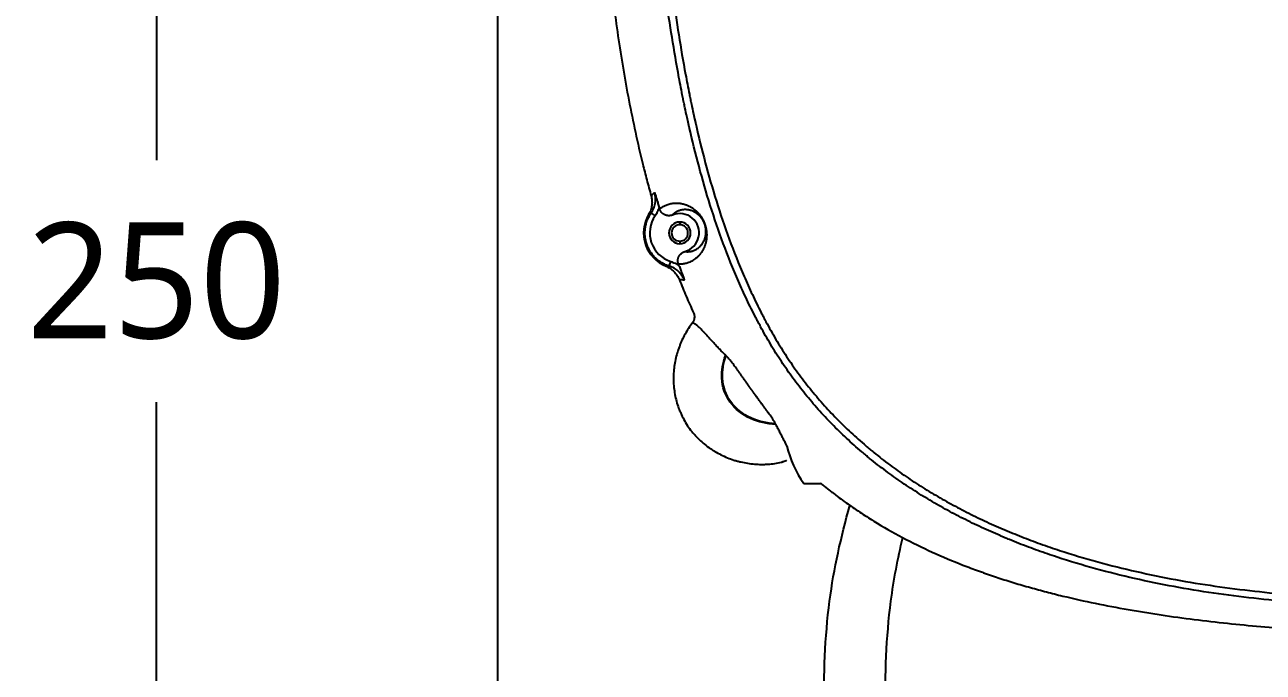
# Model space of a CAD drawing. Extents: x 8541 to 14664, y -60 to 2468.
# Drawn here: x 8580.1 to 8836.6, y 1481.4 to 1615.5 of the extents above; entities that cross this region are included whole.
import ezdxf

# ---------------------------------------------------------------- set-up
doc = ezdxf.new("R2010")
doc.units = 0
doc.header["$LTSCALE"] = 20
doc.header["$MEASUREMENT"] = 0
doc.layers.get('0').update_dxf_attribs({"linetype": 'CONTINUOUS'})
doc.layers.get('DEFPOINTS').update_dxf_attribs({"linetype": 'CONTINUOUS'})
doc.layers.add('4', color=4, linetype='CONTINUOUS')
doc.layers.add('6', color=6, linetype='CONTINUOUS')
doc.styles.get("Standard").update_dxf_attribs({"font": 'NanumGothic.ttf'})
doc.dimstyles.get("Standard").update_dxf_attribs({"dimtxt": 2.7, "dimasz": 2.5, "dimexe": 1.5, "dimexo": 1.5, "dimgap": 1.5, "dimtad": 1, "dimdec": 0, "dimlfac": 10, "dimzin": 0, "dimdsep": 46, "dimtxsty": 'Standard', "dimcen": 0, "dimclrt": 2, "dimadec": 0, "dimazin": 0, "dimtfac": 1, "dimtdec": 0, "dimtmove": 0, "dimatfit": 3, "dimfxl": 0, "dimtolj": 1, "dimtzin": 0, "dimarcsym": 0})

# ---------------------------------------------------------------- blocks, each defined once
blk = doc.blocks.new('*D58')
at = {"color": 3, "lineweight": -2}
for p, q in [((8678.16, 1687.37), (8601.39, 1687.37)), ((8607.39, 1663.37), (8607.39, 1587.43)), ((8607.39, 1461.37), (8607.39, 1537.3)), ((8664.32, 1437.37), (8601.39, 1437.37))]:
    blk.add_line(p, q, dxfattribs=at)
at = {"color": 3}
for points in [[(8603.39, 1663.37), (8611.39, 1663.37), (8607.39, 1687.37)], [(8603.39, 1461.37), (8611.39, 1461.37), (8607.39, 1437.37)]]:
    blk.add_solid(points, dxfattribs=at)
at = {"layer": 'DEFPOINTS', "color": 0}
for p in [(8679.96, 1687.37), (8607.39, 1437.37), (8666.12, 1437.37)]:
    blk.add_point(p, dxfattribs=at)
at = {"color": 2, "insert": (8607.39, 1562.37), "char_height": 24, "attachment_point": 5}
blk.add_mtext('\\A1;{\\fNanumGothic|b0|i0|c129|p50;250}', dxfattribs=at)

msp = doc.modelspace()

# ---------------------------------------------------------------- linework, layer by layer
at = {"color": 7, "linetype": 'Continuous'}
for p, q in [((8709.83, 1576.49), (8710.65, 1575.92)), ((8715.75, 1574.62), (8715.75, 1574.07)), ((8715.75, 1570.67), (8715.75, 1570.12)), ((8713.57, 1565.49), (8713.87, 1566.44)), ((8741.43, 1520.48), (8744.93, 1520.48))]:
    msp.add_line(p, q, dxfattribs=at)
for radius, start, end in [(7.48, 149.4671, 247.6557), (6.22, 145.1535, 252.4383), (2.25, 90, 270), (4, 285.438, 112.0905), (2.25, 270, 90), (1.7, 90, 270), (1.7, 270, 90)]:
    msp.add_arc((8715.75, 1572.37), radius, start, end, dxfattribs=at)
msp.add_arc((8759.85, 1533.45), 22.53, 193.4208, 215.1631)
for points, degree, knots in [([(8842.95, 1495.9), (8840.15, 1496.12), (8837.37, 1496.38), (8831.82, 1496.99), (8829.05, 1497.34), (8823.55, 1498.14), (8820.81, 1498.59), (8815.35, 1499.6), (8812.63, 1500.16), (8807.22, 1501.39), (8804.53, 1502.06), (8799.17, 1503.54), (8796.51, 1504.34), (8792.54, 1505.65), (8791.22, 1506.1), (8788.59, 1507.05), (8787.27, 1507.54), (8785.31, 1508.31), (8784.34, 1508.7), (8783.36, 1509.11), (8782.87, 1509.31), (8782.71, 1509.38), (8782.39, 1509.52), (8780.93, 1510.14), (8779.48, 1510.78), (8776.94, 1511.97), (8774.42, 1513.19), (8770.72, 1515.15), (8768.3, 1516.54), (8765.9, 1517.98), (8764.72, 1518.72), (8762.38, 1520.25), (8761.23, 1521.04), (8758.95, 1522.66), (8757.82, 1523.5), (8756.16, 1524.79), (8755.33, 1525.45), (8754.38, 1526.23), (8753.97, 1526.57), (8753.7, 1526.8), (8753.57, 1526.91), (8752.36, 1527.94), (8751.31, 1528.88), (8749.25, 1530.79), (8748.25, 1531.76), (8746.3, 1533.76), (8745.35, 1534.77), (8743.5, 1536.85), (8742.61, 1537.9), (8740.86, 1540.06), (8740.01, 1541.16), (8738.37, 1543.4), (8737.57, 1544.54), (8736.42, 1546.29), (8736.04, 1546.87), (8735.3, 1548.06), (8734.93, 1548.65), (8734.22, 1549.86), (8733.86, 1550.47), (8733.17, 1551.69), (8732.83, 1552.3), (8732.41, 1553.08), (8732.33, 1553.24), (8732.16, 1553.55), (8732.08, 1553.7), (8731.83, 1554.17), (8731.34, 1555.11), (8730.86, 1556.05), (8729.92, 1557.94), (8729.32, 1559.21), (8728.16, 1561.75), (8727.6, 1563.04), (8725.98, 1566.9), (8724.99, 1569.51), (8723.12, 1574.76), (8722.26, 1577.41), (8720.64, 1582.75), (8719.9, 1585.43), (8718.5, 1590.85), (8717.86, 1593.57), (8717.1, 1596.99), (8716.88, 1598.02), (8716.67, 1599.05), (8716.52, 1599.74), (8716.45, 1600.08), (8716.11, 1601.8), (8715.84, 1603.18), (8715.06, 1607.31), (8714.59, 1610.06), (8713.71, 1615.57), (8713.3, 1618.32), (8712.18, 1626.59), (8711.56, 1632.1), (8710.76, 1640.38), (8710.52, 1643.13), (8710.09, 1648.65), (8709.9, 1651.41), (8709.39, 1659.69), (8708.91, 1670.74), (8708.77, 1681.79), (8708.77, 1692.85), (8708.84, 1698.38), (8709.15, 1709.44), (8709.39, 1714.98), (8709.89, 1723.28), (8710.08, 1726.05), (8710.52, 1731.59), (8710.76, 1734.36), (8711.29, 1739.9), (8711.58, 1742.67), (8712.06, 1746.83), (8712.23, 1748.21), (8712.57, 1750.98), (8712.75, 1752.37), (8713.7, 1759.3), (8714.57, 1764.82), (8716.12, 1773.04), (8716.67, 1775.77), (8717.87, 1781.22), (8718.51, 1783.93), (8719.9, 1789.33), (8720.65, 1792.02), (8722.27, 1797.36), (8723.14, 1800.02), (8724.19, 1803), (8724.31, 1803.33), (8724.55, 1803.99), (8724.67, 1804.31), (8725.03, 1805.3), (8725.78, 1807.27), (8726.56, 1809.21), (8728.18, 1813.08), (8729.33, 1815.61), (8730.88, 1818.73), (8731.19, 1819.35), (8731.83, 1820.58), (8732.16, 1821.2), (8733.15, 1823.03), (8733.84, 1824.24), (8734.91, 1826.04), (8735.27, 1826.63), (8736.01, 1827.81), (8736.39, 1828.4), (8737.54, 1830.15), (8738.34, 1831.3), (8739.59, 1833), (8740.01, 1833.56), (8740.55, 1834.26), (8740.66, 1834.4), (8740.87, 1834.68), (8741.2, 1835.1), (8742.41, 1836.61), (8743.55, 1837.94), (8745.41, 1840.02), (8746.36, 1841.04), (8748.3, 1843.03), (8749.3, 1843.99), (8751.33, 1845.88), (8752.37, 1846.8), (8754.48, 1848.6), (8755.55, 1849.47), (8757.74, 1851.18), (8758.86, 1852.01), (8761.13, 1853.63), (8762.28, 1854.42), (8764.03, 1855.57), (8764.92, 1856.14), (8765.96, 1856.79), (8766.41, 1857.06), (8766.71, 1857.24), (8766.86, 1857.34), (8768.22, 1858.15), (8769.44, 1858.85), (8771.89, 1860.21), (8774.36, 1861.51), (8776.86, 1862.73), (8780.64, 1864.5), (8783.19, 1865.59), (8788.35, 1867.62), (8790.96, 1868.57), (8796.24, 1870.32), (8798.9, 1871.13), (8802.93, 1872.24), (8804.28, 1872.6), (8806.32, 1873.11), (8807, 1873.28), (8808.02, 1873.52), (8808.36, 1873.61), (8809.04, 1873.76), (8810.75, 1874.16), (8812.46, 1874.53), (8814.52, 1874.96), (8815.21, 1875.09), (8816.58, 1875.36), (8817.27, 1875.49), (8820.71, 1876.13), (8823.48, 1876.59), (8829.01, 1877.39), (8831.79, 1877.75), (8835.97, 1878.21), (8837.36, 1878.35), (8840.15, 1878.61), (8841.55, 1878.73), (8842.94, 1878.84)], 3, [0, 0, 0, 0, 0.015625, 0.015625, 0.03125, 0.03125, 0.046875, 0.046875, 0.0625, 0.0625, 0.078125, 0.078125, 0.09375, 0.09375, 0.101562, 0.101562, 0.109375, 0.109375, 0.113281, 0.115234, 0.115234, 0.116211, 0.116211, 0.117187, 0.125, 0.125, 0.132812, 0.140625, 0.148437, 0.148437, 0.15625, 0.15625, 0.164062, 0.164062, 0.171875, 0.171875, 0.175781, 0.177734, 0.178711, 0.178711, 0.179687, 0.179687, 0.1875, 0.1875, 0.195312, 0.195312, 0.203125, 0.203125, 0.210937, 0.210937, 0.21875, 0.21875, 0.226562, 0.226562, 0.230469, 0.230469, 0.234375, 0.234375, 0.238281, 0.238281, 0.242187, 0.242187, 0.243164, 0.243164, 0.244141, 0.244141, 0.246094, 0.25, 0.25, 0.257812, 0.257812, 0.265625, 0.265625, 0.28125, 0.28125, 0.296875, 0.296875, 0.3125, 0.3125, 0.328125, 0.328125, 0.332031, 0.333984, 0.333984, 0.335937, 0.335937, 0.34375, 0.34375, 0.359375, 0.359375, 0.375, 0.375, 0.40625, 0.40625, 0.421875, 0.421875, 0.4375, 0.4375, 0.46875, 0.5, 0.5, 0.53125, 0.53125, 0.5625, 0.5625, 0.578125, 0.578125, 0.59375, 0.59375, 0.609375, 0.609375, 0.617187, 0.617187, 0.625, 0.625, 0.65625, 0.65625, 0.671875, 0.671875, 0.6875, 0.6875, 0.703125, 0.703125, 0.71875, 0.71875, 0.720703, 0.720703, 0.722656, 0.722656, 0.726562, 0.734375, 0.734375, 0.75, 0.75, 0.753906, 0.753906, 0.757812, 0.757812, 0.765625, 0.765625, 0.769531, 0.769531, 0.773437, 0.773437, 0.78125, 0.78125, 0.785156, 0.785156, 0.786133, 0.786133, 0.787109, 0.789062, 0.796875, 0.796875, 0.804687, 0.804687, 0.8125, 0.8125, 0.820312, 0.820312, 0.828125, 0.828125, 0.835937, 0.835937, 0.84375, 0.84375, 0.847656, 0.849609, 0.850586, 0.850586, 0.851562, 0.851562, 0.859375, 0.859375, 0.867187, 0.875, 0.875, 0.890625, 0.890625, 0.90625, 0.90625, 0.921875, 0.921875, 0.929687, 0.929687, 0.933594, 0.933594, 0.935547, 0.935547, 0.9375, 0.945312, 0.945312, 0.949219, 0.949219, 0.953125, 0.953125, 0.96875, 0.96875, 0.984375, 0.984375, 0.992187, 0.992187, 1, 1, 1, 1]), ([(8843.06, 1877.35), (8840.29, 1877.13), (8837.52, 1876.87), (8832.01, 1876.26), (8829.26, 1875.92), (8823.78, 1875.12), (8821.05, 1874.67), (8815.61, 1873.67), (8812.9, 1873.11), (8807.5, 1871.88), (8804.81, 1871.21), (8800.79, 1870.1), (8799.46, 1869.71), (8797.79, 1869.21), (8797.46, 1869.11), (8796.79, 1868.9), (8795.8, 1868.59), (8794.81, 1868.27), (8791.51, 1867.17), (8788.9, 1866.23), (8783.74, 1864.2), (8781.2, 1863.11), (8777.44, 1861.35), (8774.95, 1860.14), (8772.49, 1858.84), (8770.06, 1857.49), (8768.86, 1856.8), (8767.51, 1855.99), (8767.36, 1855.9), (8767.06, 1855.71), (8766.62, 1855.44), (8765.58, 1854.8), (8764.71, 1854.23), (8762.97, 1853.09), (8761.83, 1852.31), (8759.58, 1850.7), (8758.48, 1849.87), (8756.31, 1848.18), (8755.24, 1847.31), (8753.15, 1845.52), (8752.13, 1844.61), (8750.12, 1842.73), (8749.14, 1841.77), (8747.21, 1839.79), (8746.27, 1838.78), (8744.43, 1836.71), (8743.54, 1835.64), (8742.44, 1834.28), (8742.23, 1834.01), (8741.9, 1833.6), (8741.8, 1833.46), (8741.58, 1833.18), (8741.05, 1832.49), (8740.53, 1831.79), (8739.3, 1830.1), (8738.51, 1828.96), (8737, 1826.64), (8736.27, 1825.46), (8734.87, 1823.08), (8734.2, 1821.88), (8732.89, 1819.45), (8732.26, 1818.22), (8730.44, 1814.51), (8729.3, 1811.99), (8727.71, 1808.15), (8726.94, 1806.22), (8726.21, 1804.26), (8725.91, 1803.45), (8725.85, 1803.28), (8725.73, 1802.96), (8725.56, 1802.47), (8725.38, 1801.97), (8724.35, 1799.02), (8723.49, 1796.38), (8721.9, 1791.08), (8721.17, 1788.41), (8719.8, 1783.06), (8719.17, 1780.37), (8717.99, 1774.97), (8717.45, 1772.26), (8716.44, 1766.82), (8715.73, 1762.73), (8715, 1757.94), (8714.66, 1755.54), (8714.51, 1754.51), (8714.42, 1753.82), (8714.37, 1753.47), (8713.96, 1750.38), (8713.28, 1744.88), (8712.7, 1739.39), (8712.18, 1733.9), (8711.94, 1731.15), (8711.52, 1725.66), (8711.33, 1722.91), (8710.83, 1714.68), (8710.6, 1709.19), (8710.29, 1698.23), (8710.22, 1692.74), (8710.22, 1681.78), (8710.29, 1676.3), (8710.6, 1665.34), (8710.84, 1659.87), (8711.34, 1651.66), (8711.53, 1648.92), (8711.95, 1643.45), (8712.19, 1640.72), (8712.98, 1632.51), (8713.59, 1627.05), (8714.7, 1618.85), (8715.1, 1616.12), (8715.97, 1610.66), (8716.43, 1607.93), (8717.2, 1603.83), (8717.46, 1602.47), (8717.8, 1600.76), (8717.87, 1600.42), (8718.01, 1599.74), (8718.23, 1598.72), (8719.03, 1594.98), (8719.82, 1591.6), (8721.2, 1586.23), (8721.93, 1583.56), (8723.52, 1578.27), (8724.37, 1575.64), (8726.21, 1570.43), (8727.19, 1567.84), (8728.78, 1564.01), (8729.88, 1561.46), (8731.07, 1558.95), (8731.99, 1557.07), (8732.46, 1556.14), (8733.03, 1555.05), (8733.27, 1554.59), (8733.44, 1554.28), (8733.52, 1554.12), (8734.26, 1552.74), (8734.95, 1551.52), (8736.01, 1549.72), (8736.37, 1549.13), (8737.1, 1547.95), (8737.48, 1547.37), (8738.61, 1545.64), (8739.4, 1544.5), (8741.02, 1542.27), (8741.86, 1541.18), (8743.58, 1539.04), (8744.47, 1537.99), (8746.3, 1535.93), (8747.24, 1534.92), (8749.17, 1532.94), (8750.16, 1531.97), (8752.19, 1530.07), (8753.23, 1529.15), (8754.43, 1528.13), (8754.57, 1528.01), (8754.83, 1527.79), (8754.97, 1527.67), (8755.37, 1527.34), (8756.18, 1526.67), (8757, 1526.02), (8758.65, 1524.73), (8759.77, 1523.9), (8762.03, 1522.29), (8763.17, 1521.51), (8765.49, 1520), (8766.66, 1519.26), (8769.04, 1517.84), (8771.43, 1516.46), (8775.11, 1514.52), (8777.61, 1513.3), (8780.13, 1512.13), (8781.4, 1511.56), (8782.85, 1510.94), (8783.01, 1510.88), (8783.33, 1510.74), (8783.49, 1510.67), (8783.98, 1510.47), (8784.94, 1510.07), (8785.91, 1509.68), (8787.86, 1508.92), (8789.16, 1508.43), (8791.77, 1507.49), (8793.07, 1507.04), (8797.01, 1505.75), (8799.65, 1504.95), (8804.97, 1503.49), (8807.63, 1502.83), (8813, 1501.61), (8815.7, 1501.06), (8821.11, 1500.06), (8823.83, 1499.62), (8829.29, 1498.82), (8832.03, 1498.47), (8837.53, 1497.87), (8840.29, 1497.61), (8843.06, 1497.39)], 3, [0, 0, 0, 0, 0.015625, 0.015625, 0.03125, 0.03125, 0.046875, 0.046875, 0.0625, 0.0625, 0.078125, 0.078125, 0.085938, 0.085938, 0.087891, 0.087891, 0.089844, 0.09375, 0.09375, 0.109375, 0.109375, 0.125, 0.125, 0.132812, 0.140625, 0.140625, 0.148437, 0.148437, 0.149414, 0.149414, 0.150391, 0.152344, 0.15625, 0.15625, 0.164062, 0.164062, 0.171875, 0.171875, 0.179687, 0.179687, 0.1875, 0.1875, 0.195312, 0.195312, 0.203125, 0.203125, 0.210938, 0.210938, 0.212891, 0.212891, 0.213867, 0.213867, 0.214844, 0.21875, 0.21875, 0.226563, 0.226563, 0.234375, 0.234375, 0.242188, 0.242188, 0.25, 0.25, 0.265625, 0.265625, 0.273438, 0.277344, 0.277344, 0.27832, 0.27832, 0.279297, 0.28125, 0.28125, 0.296875, 0.296875, 0.3125, 0.3125, 0.328125, 0.328125, 0.34375, 0.34375, 0.359375, 0.367188, 0.371094, 0.373047, 0.373047, 0.375, 0.375, 0.390625, 0.40625, 0.40625, 0.421875, 0.421875, 0.4375, 0.4375, 0.46875, 0.46875, 0.5, 0.5, 0.53125, 0.53125, 0.5625, 0.5625, 0.578125, 0.578125, 0.59375, 0.59375, 0.625, 0.625, 0.640625, 0.640625, 0.65625, 0.65625, 0.664063, 0.664063, 0.666016, 0.666016, 0.667969, 0.671875, 0.6875, 0.6875, 0.703125, 0.703125, 0.71875, 0.71875, 0.734375, 0.734375, 0.742188, 0.75, 0.75, 0.753906, 0.755859, 0.756836, 0.756836, 0.757813, 0.757813, 0.765625, 0.765625, 0.769531, 0.769531, 0.773438, 0.773438, 0.78125, 0.78125, 0.789063, 0.789063, 0.796875, 0.796875, 0.804688, 0.804688, 0.8125, 0.8125, 0.820313, 0.820313, 0.821289, 0.821289, 0.822266, 0.822266, 0.824219, 0.828125, 0.828125, 0.835938, 0.835938, 0.84375, 0.84375, 0.851563, 0.851563, 0.859375, 0.867188, 0.875, 0.875, 0.882813, 0.882813, 0.883789, 0.883789, 0.884766, 0.884766, 0.886719, 0.890625, 0.890625, 0.898438, 0.898438, 0.90625, 0.90625, 0.921875, 0.921875, 0.9375, 0.9375, 0.953125, 0.953125, 0.96875, 0.96875, 0.984375, 0.984375, 1, 1, 1, 1]), ([(8709.82, 1794.67), (8709.51, 1793.57), (8709.21, 1792.48), (8708.64, 1790.29), (8708.36, 1789.19), (8707.54, 1785.9), (8707.03, 1783.7), (8706.08, 1779.29), (8705.63, 1777.08), (8704.78, 1772.66), (8703.99, 1768.23), (8703.29, 1763.79), (8702.63, 1759.34), (8702.32, 1757.11), (8701.45, 1750.42), (8700.95, 1745.95), (8700.29, 1739.23), (8700.08, 1736.99), (8699.7, 1732.5), (8699.53, 1730.25), (8699.21, 1725.76), (8699.06, 1723.51), (8698.8, 1719), (8698.68, 1716.75), (8698.53, 1713.36), (8698.49, 1712.24), (8698.4, 1709.98), (8698.36, 1708.85), (8698.25, 1705.46), (8698.19, 1703.2), (8698.12, 1699.82), (8698.1, 1698.69), (8698.06, 1696.43), (8698.02, 1693.04), (8698, 1689.65), (8698, 1682.88), (8698.04, 1678.36), (8698.19, 1671.59), (8698.25, 1669.33), (8698.39, 1664.82), (8698.57, 1660.31), (8698.8, 1655.8), (8698.99, 1652.41), (8699.06, 1651.28), (8699.21, 1649.03), (8699.28, 1647.9), (8699.52, 1644.53), (8699.7, 1642.28), (8700.08, 1637.78), (8700.29, 1635.54), (8700.95, 1628.81), (8701.45, 1624.33), (8702.32, 1617.64), (8702.63, 1615.41), (8703.29, 1610.95), (8703.99, 1606.51), (8704.78, 1602.07), (8705.63, 1597.65), (8706.08, 1595.44), (8707.04, 1591.03), (8707.54, 1588.83), (8708.36, 1585.54), (8708.64, 1584.44), (8709.21, 1582.26), (8709.51, 1581.16), (8709.82, 1580.07)], 3, [0, 0, 0, 0, 0.015625, 0.015625, 0.03125, 0.03125, 0.0625, 0.0625, 0.09375, 0.09375, 0.125, 0.15625, 0.15625, 0.1875, 0.1875, 0.25, 0.25, 0.28125, 0.28125, 0.3125, 0.3125, 0.34375, 0.34375, 0.375, 0.375, 0.390625, 0.390625, 0.40625, 0.40625, 0.4375, 0.4375, 0.453125, 0.453125, 0.46875, 0.5, 0.5, 0.5625, 0.5625, 0.59375, 0.59375, 0.625, 0.65625, 0.65625, 0.671875, 0.671875, 0.6875, 0.6875, 0.71875, 0.71875, 0.75, 0.75, 0.8125, 0.8125, 0.84375, 0.84375, 0.875, 0.90625, 0.90625, 0.9375, 0.9375, 0.96875, 0.96875, 0.984375, 0.984375, 1, 1, 1, 1]), ([(8709.82, 1580.07), (8709.86, 1579.91), (8709.9, 1579.74), (8709.96, 1579.41), (8710, 1579.08), (8710, 1578.74), (8710, 1578.53), (8710, 1578.49), (8709.99, 1578.4), (8709.99, 1578.36), (8709.98, 1578.24), (8709.97, 1578.15), (8709.94, 1577.9), (8709.88, 1577.57), (8709.78, 1577.25), (8709.7, 1577.01), (8709.67, 1576.93), (8709.62, 1576.81), (8709.61, 1576.77), (8709.57, 1576.7), (8709.56, 1576.66), (8709.47, 1576.47), (8709.39, 1576.32), (8709.3, 1576.17)], 3, [0, 0, 0, 0, 0.125, 0.125, 0.25, 0.375, 0.375, 0.40625, 0.40625, 0.4375, 0.4375, 0.5, 0.5, 0.625, 0.75, 0.75, 0.8125, 0.8125, 0.84375, 0.84375, 0.875, 0.875, 1, 1, 1, 1]), ([(8709.82, 1580.07), (8709.88, 1580.13), (8709.94, 1580.19), (8710.06, 1580.3), (8710.12, 1580.36), (8710.3, 1580.52), (8710.42, 1580.62), (8710.54, 1580.71)], 3, [0, 0, 0, 0, 0.25, 0.25, 0.5, 0.5, 1, 1, 1, 1]), ([(8709.83, 1576.49), (8709.93, 1576.64), (8710.03, 1576.8), (8710.2, 1577.12), (8710.28, 1577.29), (8710.42, 1577.63), (8710.48, 1577.8), (8710.55, 1578.03), (8710.56, 1578.07), (8710.58, 1578.16), (8710.61, 1578.29), (8710.64, 1578.43), (8710.69, 1578.7), (8710.71, 1578.88), (8710.73, 1579.25), (8710.73, 1579.43), (8710.72, 1579.66), (8710.71, 1579.71), (8710.71, 1579.8), (8710.69, 1579.94), (8710.67, 1580.08), (8710.63, 1580.35), (8710.59, 1580.53), (8710.54, 1580.71)], 3, [0, 0, 0, 0, 0.125, 0.125, 0.25, 0.25, 0.375, 0.375, 0.40625, 0.40625, 0.4375, 0.5, 0.5, 0.625, 0.625, 0.75, 0.75, 0.78125, 0.78125, 0.8125, 0.875, 0.875, 1, 1, 1, 1]), ([(8710.54, 1580.71), (8710.54, 1580.7), (8710.55, 1580.68), (8710.56, 1580.65), (8710.57, 1580.61), (8710.6, 1580.5), (8710.63, 1580.41), (8710.69, 1580.22), (8710.73, 1580.1), (8710.84, 1579.73), (8710.92, 1579.48), (8711.02, 1579.17), (8711.04, 1579.1), (8711.08, 1578.98), (8711.1, 1578.91), (8711.16, 1578.72), (8711.2, 1578.59), (8711.28, 1578.33), (8711.32, 1578.2), (8711.4, 1577.93), (8711.44, 1577.8), (8711.48, 1577.66)], 3, [0, 0, 0, 0, 0.015625, 0.015625, 0.03125, 0.0625, 0.125, 0.125, 0.25, 0.25, 0.5, 0.5, 0.5625, 0.5625, 0.625, 0.625, 0.75, 0.75, 0.875, 0.875, 1, 1, 1, 1]), ([(8711.58, 1577.35), (8711.66, 1577.42), (8711.75, 1577.48), (8711.94, 1577.61), (8712.03, 1577.67), (8712.22, 1577.79), (8712.32, 1577.85), (8712.53, 1577.96), (8712.63, 1578.02), (8712.85, 1578.12), (8712.97, 1578.17), (8713.21, 1578.26), (8713.33, 1578.3), (8713.59, 1578.38), (8713.73, 1578.41), (8714.01, 1578.47), (8714.16, 1578.5), (8714.4, 1578.53), (8714.48, 1578.54), (8714.64, 1578.55), (8714.73, 1578.55), (8714.99, 1578.56), (8715.17, 1578.56), (8715.46, 1578.55), (8715.56, 1578.54), (8715.76, 1578.52), (8715.86, 1578.5), (8716.08, 1578.47), (8716.19, 1578.44), (8716.42, 1578.39), (8716.54, 1578.36), (8716.78, 1578.29), (8716.91, 1578.25), (8717.11, 1578.18), (8717.17, 1578.15), (8717.31, 1578.1), (8717.38, 1578.07), (8717.59, 1577.98), (8717.73, 1577.9), (8717.96, 1577.78), (8718.04, 1577.73), (8718.2, 1577.64), (8718.28, 1577.59), (8718.45, 1577.47), (8718.54, 1577.41), (8718.71, 1577.28), (8718.8, 1577.21), (8718.94, 1577.1), (8718.99, 1577.06), (8719.09, 1576.97), (8719.13, 1576.93), (8719.23, 1576.84), (8719.28, 1576.79), (8719.39, 1576.69), (8719.44, 1576.63), (8719.52, 1576.55), (8719.55, 1576.52), (8719.6, 1576.46), (8719.63, 1576.43), (8719.71, 1576.33), (8719.77, 1576.26), (8719.89, 1576.12), (8719.95, 1576.04), (8720.04, 1575.91), (8720.07, 1575.87), (8720.14, 1575.78), (8720.17, 1575.73), (8720.24, 1575.63), (8720.27, 1575.57), (8720.34, 1575.46), (8720.38, 1575.4), (8720.45, 1575.28), (8720.49, 1575.21), (8720.53, 1575.12), (8720.54, 1575.1), (8720.56, 1575.06), (8720.57, 1575.04), (8720.6, 1574.99), (8720.62, 1574.95), (8720.66, 1574.87), (8720.68, 1574.82), (8720.72, 1574.74), (8720.74, 1574.69), (8720.77, 1574.62), (8720.78, 1574.6), (8720.8, 1574.55), (8720.81, 1574.52), (8720.84, 1574.45), (8720.86, 1574.4), (8720.89, 1574.32), (8720.9, 1574.29), (8720.92, 1574.24), (8720.93, 1574.21), (8720.96, 1574.13), (8721, 1574.02), (8721.03, 1573.91), (8721.05, 1573.85), (8721.05, 1573.83), (8721.06, 1573.81), (8721.07, 1573.77), (8721.08, 1573.73), (8721.1, 1573.65), (8721.12, 1573.6), (8721.13, 1573.53), (8721.14, 1573.51), (8721.15, 1573.46), (8721.15, 1573.44), (8721.17, 1573.37), (8721.18, 1573.33), (8721.2, 1573.24), (8721.2, 1573.2), (8721.23, 1573.08), (8721.24, 1573), (8721.25, 1572.91), (8721.25, 1572.89), (8721.26, 1572.86), (8721.26, 1572.84), (8721.27, 1572.79), (8721.27, 1572.75), (8721.28, 1572.65), (8721.29, 1572.59), (8721.3, 1572.47), (8721.3, 1572.41), (8721.31, 1572.3), (8721.31, 1572.24), (8721.32, 1572.14), (8721.32, 1572.09), (8721.32, 1571.94), (8721.32, 1571.85), (8721.31, 1571.71), (8721.31, 1571.67), (8721.31, 1571.58), (8721.31, 1571.54), (8721.3, 1571.42), (8721.29, 1571.34), (8721.28, 1571.2), (8721.27, 1571.13), (8721.24, 1570.92), (8721.22, 1570.79), (8721.17, 1570.55), (8721.14, 1570.44), (8721.09, 1570.23), (8721.06, 1570.13), (8721, 1569.93), (8720.97, 1569.84), (8720.91, 1569.67), (8720.88, 1569.58), (8720.81, 1569.42), (8720.78, 1569.34), (8720.71, 1569.19), (8720.68, 1569.12), (8720.61, 1568.98), (8720.57, 1568.92), (8720.47, 1568.73), (8720.4, 1568.61), (8720.25, 1568.38), (8720.18, 1568.28), (8720.04, 1568.08), (8719.97, 1567.99), (8719.82, 1567.82), (8719.75, 1567.73), (8719.61, 1567.58), (8719.54, 1567.51), (8719.39, 1567.37), (8719.32, 1567.3), (8719.11, 1567.12), (8718.97, 1567.01), (8718.69, 1566.81), (8718.56, 1566.72), (8718.29, 1566.56), (8718.15, 1566.49), (8717.89, 1566.36), (8717.76, 1566.3), (8717.51, 1566.2), (8717.38, 1566.16), (8717.13, 1566.08), (8717.01, 1566.05), (8716.77, 1565.99), (8716.65, 1565.97), (8716.41, 1565.93), (8716.17, 1565.9), (8715.82, 1565.87), (8715.59, 1565.87), (8715.47, 1565.87)], 3, [0, 0, 0, 0, 0.03125, 0.03125, 0.0625, 0.0625, 0.09375, 0.09375, 0.125, 0.125, 0.15625, 0.15625, 0.1875, 0.1875, 0.21875, 0.21875, 0.25, 0.25, 0.265625, 0.265625, 0.28125, 0.28125, 0.3125, 0.3125, 0.328125, 0.328125, 0.34375, 0.34375, 0.359375, 0.359375, 0.375, 0.375, 0.390625, 0.390625, 0.398438, 0.398438, 0.40625, 0.40625, 0.421875, 0.421875, 0.429688, 0.429688, 0.4375, 0.4375, 0.445313, 0.445313, 0.453125, 0.453125, 0.457031, 0.457031, 0.460938, 0.460938, 0.464844, 0.464844, 0.46875, 0.46875, 0.470703, 0.470703, 0.472656, 0.472656, 0.476563, 0.476563, 0.480469, 0.480469, 0.482422, 0.482422, 0.484375, 0.484375, 0.486328, 0.486328, 0.488281, 0.488281, 0.490234, 0.490234, 0.490723, 0.490723, 0.491211, 0.491211, 0.492188, 0.492188, 0.493164, 0.493164, 0.494141, 0.494141, 0.494629, 0.494629, 0.495117, 0.495117, 0.496094, 0.496094, 0.496582, 0.496582, 0.49707, 0.49707, 0.498047, 0.499023, 0.499023, 0.499268, 0.499268, 0.499512, 0.5, 0.5, 0.500977, 0.500977, 0.501465, 0.501465, 0.501953, 0.501953, 0.50293, 0.50293, 0.503906, 0.503906, 0.505859, 0.505859, 0.506348, 0.506348, 0.506836, 0.506836, 0.507813, 0.507813, 0.509766, 0.509766, 0.511719, 0.511719, 0.513672, 0.513672, 0.515625, 0.515625, 0.519531, 0.519531, 0.521484, 0.521484, 0.523438, 0.523438, 0.527344, 0.527344, 0.53125, 0.53125, 0.539063, 0.539063, 0.546875, 0.546875, 0.554688, 0.554688, 0.5625, 0.5625, 0.570313, 0.570313, 0.578125, 0.578125, 0.585938, 0.585938, 0.59375, 0.59375, 0.609375, 0.609375, 0.625, 0.625, 0.640625, 0.640625, 0.65625, 0.65625, 0.671875, 0.671875, 0.6875, 0.6875, 0.71875, 0.71875, 0.75, 0.75, 0.78125, 0.78125, 0.8125, 0.8125, 0.84375, 0.84375, 0.875, 0.875, 0.90625, 0.90625, 0.9375, 0.96875, 1, 1, 1, 1]), ([(8714.24, 1576.07), (8714.18, 1576.05), (8714.05, 1576), (8713.85, 1575.96), (8713.71, 1575.94), (8713.61, 1575.93), (8713.57, 1575.93), (8713.5, 1575.93), (8713.47, 1575.93), (8713.36, 1575.93), (8713.22, 1575.94), (8713.09, 1575.97), (8712.99, 1575.99), (8712.95, 1576), (8712.89, 1576.02), (8712.85, 1576.03), (8712.76, 1576.07), (8712.63, 1576.12), (8712.51, 1576.18), (8712.42, 1576.24), (8712.39, 1576.26), (8712.33, 1576.3), (8712.3, 1576.32), (8712.22, 1576.38), (8712.11, 1576.47), (8711.97, 1576.62), (8711.89, 1576.73), (8711.81, 1576.84), (8711.77, 1576.9), (8711.7, 1577.02), (8711.64, 1577.15), (8711.6, 1577.28), (8711.58, 1577.35)], 3, [0, 0, 0, 0, 0.0625, 0.125, 0.1875, 0.1875, 0.21875, 0.21875, 0.25, 0.25, 0.3125, 0.375, 0.375, 0.40625, 0.40625, 0.4375, 0.4375, 0.5, 0.5625, 0.5625, 0.59375, 0.59375, 0.625, 0.625, 0.6875, 0.75, 0.8125, 0.8125, 0.875, 0.875, 0.9375, 1, 1, 1, 1]), ([(8716.58, 1577.18), (8716.52, 1577.18), (8716.46, 1577.17), (8716.28, 1577.15), (8716.17, 1577.13), (8715.95, 1577.08), (8715.85, 1577.05), (8715.65, 1576.99), (8715.56, 1576.96), (8715.38, 1576.88), (8715.3, 1576.85), (8715.14, 1576.76), (8715.06, 1576.72), (8714.92, 1576.63), (8714.85, 1576.59), (8714.71, 1576.49), (8714.59, 1576.39), (8714.47, 1576.29), (8714.35, 1576.18), (8714.3, 1576.13), (8714.24, 1576.07)], 3, [0, 0, 0, 0, 0.048626, 0.048626, 0.154334, 0.154334, 0.260042, 0.260042, 0.36575, 0.36575, 0.471459, 0.471459, 0.577167, 0.577167, 0.682875, 0.682875, 0.788583, 0.894292, 0.894292, 1, 1, 1, 1]), ([(8719.94, 1569.56), (8719.96, 1569.59), (8719.99, 1569.62), (8720.08, 1569.71), (8720.13, 1569.77), (8720.25, 1569.91), (8720.3, 1569.98), (8720.41, 1570.13), (8720.47, 1570.21), (8720.55, 1570.34), (8720.57, 1570.38), (8720.63, 1570.48), (8720.66, 1570.53), (8720.74, 1570.68), (8720.79, 1570.79), (8720.86, 1570.97), (8720.89, 1571.04), (8720.94, 1571.17), (8720.96, 1571.24), (8721.01, 1571.39), (8721.03, 1571.47), (8721.07, 1571.63), (8721.09, 1571.72), (8721.11, 1571.86), (8721.12, 1571.91), (8721.14, 1572.02), (8721.15, 1572.07), (8721.16, 1572.18), (8721.16, 1572.24), (8721.17, 1572.33), (8721.17, 1572.37), (8721.18, 1572.43), (8721.18, 1572.47), (8721.18, 1572.57), (8721.18, 1572.64), (8721.18, 1572.76), (8721.18, 1572.8), (8721.17, 1572.89), (8721.17, 1572.93), (8721.16, 1573.03), (8721.16, 1573.08), (8721.15, 1573.16), (8721.15, 1573.19), (8721.14, 1573.24), (8721.14, 1573.27), (8721.13, 1573.33), (8721.12, 1573.36), (8721.11, 1573.43), (8721.11, 1573.46), (8721.09, 1573.53), (8721.08, 1573.57), (8721.07, 1573.63), (8721.07, 1573.65), (8721.06, 1573.69), (8721.05, 1573.71), (8721.04, 1573.78), (8721.02, 1573.82), (8721.01, 1573.88), (8721, 1573.9), (8721, 1573.92), (8720.99, 1573.93), (8720.98, 1573.97), (8720.97, 1574.02), (8720.95, 1574.08), (8720.94, 1574.12), (8720.93, 1574.13), (8720.92, 1574.16), (8720.92, 1574.17), (8720.91, 1574.2), (8720.9, 1574.21), (8720.89, 1574.24), (8720.88, 1574.28), (8720.87, 1574.31), (8720.85, 1574.35), (8720.85, 1574.36), (8720.84, 1574.39), (8720.83, 1574.4), (8720.82, 1574.44), (8720.81, 1574.46), (8720.78, 1574.52), (8720.76, 1574.56), (8720.72, 1574.64), (8720.71, 1574.68), (8720.68, 1574.73), (8720.67, 1574.75), (8720.66, 1574.78), (8720.65, 1574.79), (8720.63, 1574.83), (8720.62, 1574.84), (8720.61, 1574.87), (8720.6, 1574.88), (8720.58, 1574.93), (8720.56, 1574.95), (8720.52, 1575.03), (8720.49, 1575.08), (8720.43, 1575.17), (8720.4, 1575.21), (8720.35, 1575.29), (8720.33, 1575.32), (8720.28, 1575.39), (8720.25, 1575.42), (8720.2, 1575.49), (8720.18, 1575.52), (8720.11, 1575.6), (8720.07, 1575.66), (8720, 1575.73), (8719.98, 1575.76), (8719.94, 1575.8), (8719.92, 1575.82), (8719.86, 1575.89), (8719.82, 1575.93), (8719.74, 1576.01), (8719.7, 1576.04), (8719.62, 1576.11), (8719.59, 1576.14), (8719.51, 1576.2), (8719.44, 1576.26), (8719.37, 1576.32), (8719.27, 1576.39), (8719.2, 1576.44), (8719.08, 1576.53), (8719.01, 1576.57), (8718.89, 1576.64), (8718.83, 1576.67), (8718.72, 1576.73), (8718.66, 1576.76), (8718.49, 1576.84), (8718.39, 1576.89), (8718.18, 1576.96), (8718.09, 1577), (8717.9, 1577.05), (8717.81, 1577.08), (8717.63, 1577.12), (8717.55, 1577.13), (8717.38, 1577.16), (8717.3, 1577.17), (8717.07, 1577.19), (8716.93, 1577.2), (8716.72, 1577.19), (8716.65, 1577.19), (8716.58, 1577.18)], 3, [0, 0, 0, 0, 0.023829, 0.023829, 0.06804, 0.06804, 0.112251, 0.112251, 0.156461, 0.156461, 0.178567, 0.178567, 0.200672, 0.200672, 0.244883, 0.244883, 0.266988, 0.266988, 0.289093, 0.289093, 0.311198, 0.311198, 0.333304, 0.333304, 0.344356, 0.344356, 0.355409, 0.355409, 0.366462, 0.366462, 0.371988, 0.371988, 0.377514, 0.377514, 0.388567, 0.388567, 0.394093, 0.394093, 0.39962, 0.39962, 0.405146, 0.405146, 0.407909, 0.407909, 0.410672, 0.410672, 0.413436, 0.413436, 0.416199, 0.416199, 0.418962, 0.418962, 0.420343, 0.420343, 0.421725, 0.421725, 0.424488, 0.424488, 0.425179, 0.425179, 0.42587, 0.42587, 0.427251, 0.428633, 0.428633, 0.429324, 0.429324, 0.430014, 0.430014, 0.430705, 0.430705, 0.431396, 0.432778, 0.432778, 0.433468, 0.433468, 0.434159, 0.434159, 0.435541, 0.435541, 0.438304, 0.438304, 0.441067, 0.441067, 0.442449, 0.442449, 0.44383, 0.44383, 0.445212, 0.445212, 0.446593, 0.446593, 0.449357, 0.449357, 0.454883, 0.454883, 0.460409, 0.460409, 0.465936, 0.465936, 0.471462, 0.471462, 0.476988, 0.476988, 0.488041, 0.488041, 0.493567, 0.493567, 0.499094, 0.499094, 0.510146, 0.510146, 0.521199, 0.521199, 0.532252, 0.532252, 0.543304, 0.554357, 0.554357, 0.576462, 0.576462, 0.598567, 0.598567, 0.620673, 0.620673, 0.642778, 0.642778, 0.686989, 0.686989, 0.731199, 0.731199, 0.77541, 0.77541, 0.819621, 0.819621, 0.863831, 0.863831, 0.952252, 0.952252, 1, 1, 1, 1]), ([(8713.57, 1565.49), (8713.3, 1565.57), (8713.04, 1565.67), (8712.53, 1565.9), (8712.28, 1566.03), (8711.92, 1566.25), (8711.8, 1566.33), (8711.62, 1566.45), (8711.57, 1566.49), (8711.45, 1566.57), (8711.39, 1566.61), (8711.11, 1566.83), (8710.9, 1567.01), (8710.5, 1567.41), (8710.31, 1567.61), (8710.05, 1567.94), (8709.96, 1568.05), (8709.84, 1568.22), (8709.8, 1568.28), (8709.72, 1568.4), (8709.68, 1568.46), (8709.49, 1568.76), (8709.36, 1569.01), (8709.12, 1569.51), (8709.01, 1569.77), (8708.87, 1570.17), (8708.83, 1570.3), (8708.77, 1570.51), (8708.76, 1570.58), (8708.72, 1570.72), (8708.71, 1570.78), (8708.63, 1571.13), (8708.59, 1571.41), (8708.54, 1571.96), (8708.53, 1572.24), (8708.54, 1572.67), (8708.54, 1572.81), (8708.56, 1572.98), (8708.56, 1573.02), (8708.57, 1573.09), (8708.58, 1573.2), (8708.59, 1573.3), (8708.64, 1573.65), (8708.75, 1574.2), (8708.92, 1574.73), (8709.05, 1575.06), (8709.08, 1575.13), (8709.13, 1575.26), (8709.16, 1575.32), (8709.25, 1575.52), (8709.32, 1575.64), (8709.52, 1576.02), (8709.66, 1576.26), (8709.83, 1576.49)], 3, [0, 0, 0, 0, 0.0625, 0.0625, 0.125, 0.125, 0.15625, 0.15625, 0.171875, 0.171875, 0.1875, 0.1875, 0.25, 0.25, 0.3125, 0.3125, 0.34375, 0.34375, 0.359375, 0.359375, 0.375, 0.375, 0.4375, 0.4375, 0.5, 0.5, 0.53125, 0.53125, 0.546875, 0.546875, 0.5625, 0.5625, 0.625, 0.625, 0.6875, 0.6875, 0.71875, 0.71875, 0.726562, 0.726562, 0.734375, 0.75, 0.75, 0.8125, 0.875, 0.875, 0.890625, 0.890625, 0.90625, 0.90625, 0.9375, 0.9375, 1, 1, 1, 1]), ([(8709.83, 1576.49), (8709.74, 1576.45), (8709.65, 1576.4), (8709.52, 1576.32), (8709.48, 1576.29), (8709.39, 1576.23), (8709.35, 1576.2), (8709.3, 1576.17)], 3, [0, 0, 0, 0, 0.5, 0.5, 0.75, 0.75, 1, 1, 1, 1]), ([(8716.81, 1568.51), (8716.97, 1568.49), (8717.13, 1568.48), (8717.38, 1568.48), (8717.46, 1568.48), (8717.63, 1568.49), (8717.71, 1568.5), (8717.89, 1568.52), (8717.97, 1568.53), (8718.15, 1568.57), (8718.25, 1568.59), (8718.43, 1568.65), (8718.53, 1568.68), (8718.72, 1568.75), (8718.82, 1568.79), (8719.02, 1568.89), (8719.12, 1568.94), (8719.32, 1569.07), (8719.43, 1569.14), (8719.64, 1569.3), (8719.75, 1569.39), (8719.88, 1569.51), (8719.91, 1569.54), (8719.94, 1569.56)], 3, [0, 0, 0, 0, 0.178086, 0.178086, 0.26713, 0.26713, 0.356173, 0.356173, 0.445216, 0.445216, 0.534259, 0.534259, 0.623303, 0.623303, 0.712346, 0.712346, 0.801389, 0.801389, 0.890432, 0.890432, 0.979476, 0.979476, 1, 1, 1, 1]), ([(8715.47, 1565.87), (8715.45, 1565.94), (8715.41, 1566.07), (8715.38, 1566.21), (8715.36, 1566.34), (8715.35, 1566.41), (8715.34, 1566.55), (8715.34, 1566.69), (8715.36, 1566.9), (8715.39, 1567.03), (8715.42, 1567.13), (8715.43, 1567.17), (8715.45, 1567.23), (8715.46, 1567.27), (8715.5, 1567.36), (8715.56, 1567.49), (8715.63, 1567.61), (8715.68, 1567.7), (8715.7, 1567.73), (8715.74, 1567.78), (8715.76, 1567.81), (8715.83, 1567.89), (8715.92, 1568), (8716.02, 1568.09), (8716.11, 1568.15), (8716.13, 1568.18), (8716.19, 1568.22), (8716.22, 1568.24), (8716.31, 1568.29), (8716.43, 1568.36), (8716.61, 1568.45), (8716.75, 1568.49), (8716.81, 1568.51)], 3, [0, 0, 0, 0, 0.0625, 0.125, 0.125, 0.1875, 0.1875, 0.25, 0.3125, 0.375, 0.375, 0.40625, 0.40625, 0.4375, 0.4375, 0.5, 0.5625, 0.5625, 0.59375, 0.59375, 0.625, 0.625, 0.6875, 0.75, 0.75, 0.78125, 0.78125, 0.8125, 0.8125, 0.875, 0.9375, 1, 1, 1, 1]), ([(8712.9, 1565.45), (8712.96, 1565.45), (8713.02, 1565.45), (8713.14, 1565.45), (8713.19, 1565.45), (8713.36, 1565.46), (8713.46, 1565.47), (8713.57, 1565.49)], 3, [0, 0, 0, 0, 0.25, 0.25, 0.5, 0.5, 1, 1, 1, 1]), ([(8712.9, 1565.45), (8713.06, 1565.38), (8713.21, 1565.31), (8713.51, 1565.15), (8713.79, 1564.98), (8714.06, 1564.79), (8714.32, 1564.57), (8714.44, 1564.46), (8714.68, 1564.22), (8714.79, 1564.1), (8715, 1563.84), (8715.2, 1563.57), (8715.37, 1563.28), (8715.47, 1563.09), (8715.49, 1563.06), (8715.52, 1562.98), (8715.54, 1562.94), (8715.59, 1562.83), (8715.63, 1562.75), (8715.66, 1562.67)], 3, [0, 0, 0, 0, 0.125, 0.125, 0.25, 0.375, 0.375, 0.5, 0.5, 0.625, 0.625, 0.75, 0.875, 0.875, 0.90625, 0.90625, 0.9375, 0.9375, 1, 1, 1, 1]), ([(8716.7, 1562.6), (8716.63, 1562.77), (8716.55, 1562.94), (8716.42, 1563.18), (8716.38, 1563.26), (8716.3, 1563.38), (8716.28, 1563.42), (8716.23, 1563.5), (8716.2, 1563.53), (8716.07, 1563.72), (8715.96, 1563.87), (8715.72, 1564.14), (8715.59, 1564.27), (8715.39, 1564.46), (8715.32, 1564.52), (8715.21, 1564.6), (8715.18, 1564.63), (8715.11, 1564.69), (8715.07, 1564.72), (8714.88, 1564.85), (8714.73, 1564.95), (8714.41, 1565.14), (8714.25, 1565.22), (8713.92, 1565.37), (8713.75, 1565.43), (8713.57, 1565.49)], 3, [0, 0, 0, 0, 0.125, 0.125, 0.1875, 0.1875, 0.21875, 0.21875, 0.25, 0.25, 0.375, 0.375, 0.5, 0.5, 0.5625, 0.5625, 0.59375, 0.59375, 0.625, 0.625, 0.75, 0.75, 0.875, 0.875, 1, 1, 1, 1]), ([(8715.59, 1565.58), (8715.64, 1565.45), (8715.69, 1565.32), (8715.79, 1565.06), (8715.83, 1564.93), (8715.93, 1564.68), (8715.98, 1564.55), (8716.05, 1564.36), (8716.07, 1564.3), (8716.12, 1564.17), (8716.14, 1564.11), (8716.25, 1563.8), (8716.34, 1563.56), (8716.48, 1563.2), (8716.52, 1563.08), (8716.59, 1562.9), (8716.62, 1562.81), (8716.66, 1562.71), (8716.68, 1562.66), (8716.69, 1562.63), (8716.7, 1562.62), (8716.7, 1562.6)], 3, [0, 0, 0, 0, 0.125, 0.125, 0.25, 0.25, 0.375, 0.375, 0.4375, 0.4375, 0.5, 0.5, 0.75, 0.75, 0.875, 0.875, 0.9375, 0.96875, 0.984375, 0.984375, 1, 1, 1, 1]), ([(8716.7, 1562.6), (8716.53, 1562.61), (8716.36, 1562.61), (8716.11, 1562.63), (8716.02, 1562.63), (8715.84, 1562.65), (8715.75, 1562.66), (8715.66, 1562.67)], 3, [0, 0, 0, 0, 0.5, 0.5, 0.75, 0.75, 1, 1, 1, 1]), ([(8715.66, 1562.67), (8716.12, 1561.52), (8716.59, 1560.37), (8717.57, 1558.1), (8718.08, 1556.96), (8718.6, 1555.84)], 3, [0, 0, 0, 0, 0.5, 0.5, 1, 1, 1, 1]), ([(8718.67, 1554.35), (8718.66, 1554.32), (8718.66, 1554.29), (8718.64, 1554.24), (8718.63, 1554.21), (8718.59, 1554.13), (8718.57, 1554.07), (8718.49, 1553.92), (8718.43, 1553.82), (8718.36, 1553.73)], 3, [0, 0, 0, 0, 0.125, 0.125, 0.25, 0.25, 0.5, 0.5, 1, 1, 1, 1]), ([(8718.6, 1555.84), (8718.65, 1555.72), (8718.69, 1555.6), (8718.74, 1555.42), (8718.75, 1555.36), (8718.76, 1555.26), (8718.77, 1555.23), (8718.77, 1555.17), (8718.78, 1555.14), (8718.79, 1554.98), (8718.78, 1554.85), (8718.75, 1554.66), (8718.74, 1554.6), (8718.72, 1554.51), (8718.71, 1554.47), (8718.69, 1554.41), (8718.68, 1554.38), (8718.67, 1554.35)], 3, [0, 0, 0, 0, 0.25, 0.25, 0.375, 0.375, 0.4375, 0.4375, 0.5, 0.5, 0.75, 0.75, 0.875, 0.875, 0.9375, 0.9375, 1, 1, 1, 1]), ([(8718.36, 1553.73), (8718.08, 1553.36), (8717.81, 1552.98), (8717.3, 1552.21), (8717.06, 1551.81), (8716.61, 1550.99), (8716.4, 1550.58), (8716.11, 1549.94), (8716.02, 1549.72), (8715.88, 1549.39), (8715.82, 1549.23), (8715.75, 1549.06), (8715.71, 1548.95), (8715.69, 1548.9), (8715.5, 1548.4), (8715.35, 1547.95), (8715.08, 1547.04), (8714.97, 1546.58), (8714.77, 1545.65), (8714.68, 1545.19), (8714.55, 1544.24), (8714.51, 1543.76), (8714.46, 1543.04), (8714.46, 1542.8), (8714.45, 1542.49), (8714.45, 1542.43), (8714.45, 1542.31), (8714.45, 1542.25), (8714.45, 1542.06), (8714.45, 1541.94), (8714.46, 1541.33), (8714.49, 1540.85), (8714.59, 1539.88), (8714.66, 1539.4), (8714.84, 1538.44), (8714.95, 1537.96), (8715.2, 1537.02), (8715.35, 1536.55), (8715.54, 1536.02), (8715.57, 1535.96), (8715.61, 1535.84), (8715.63, 1535.79), (8715.7, 1535.61), (8715.84, 1535.26), (8715.99, 1534.92), (8716.3, 1534.25), (8716.53, 1533.81), (8717.02, 1532.96), (8717.28, 1532.54), (8717.85, 1531.73), (8718.15, 1531.33), (8718.52, 1530.9), (8718.56, 1530.85), (8718.64, 1530.76), (8718.68, 1530.71), (8718.8, 1530.57), (8719.05, 1530.29), (8719.31, 1530.02), (8719.84, 1529.5), (8720.2, 1529.16), (8720.96, 1528.52), (8721.35, 1528.22), (8721.95, 1527.79), (8722.15, 1527.65), (8722.41, 1527.48), (8722.46, 1527.45), (8722.57, 1527.38), (8722.62, 1527.35), (8722.78, 1527.25), (8722.88, 1527.18), (8723.41, 1526.87), (8723.84, 1526.63), (8724.72, 1526.19), (8725.6, 1525.79), (8726.51, 1525.46), (8727.21, 1525.24), (8727.44, 1525.17), (8727.91, 1525.04), (8728.14, 1524.98), (8728.85, 1524.82), (8729.32, 1524.73), (8730.26, 1524.58), (8730.73, 1524.52), (8731.68, 1524.45), (8732.15, 1524.43), (8732.86, 1524.42), (8733.09, 1524.42), (8733.39, 1524.43), (8733.45, 1524.44), (8733.57, 1524.44), (8733.63, 1524.44), (8733.8, 1524.45), (8733.92, 1524.46), (8734.51, 1524.5), (8734.97, 1524.55), (8735.9, 1524.69), (8736.35, 1524.78), (8736.87, 1524.9), (8736.94, 1524.92), (8737.01, 1524.93)], 3, [0, 0, 0, 0, 0.0321, 0.0321, 0.0642, 0.0642, 0.0963, 0.0963, 0.112351, 0.112351, 0.120376, 0.124388, 0.124388, 0.128401, 0.128401, 0.160501, 0.160501, 0.192601, 0.192601, 0.224701, 0.224701, 0.256801, 0.256801, 0.272851, 0.272851, 0.276864, 0.276864, 0.280876, 0.280876, 0.288901, 0.288901, 0.321002, 0.321002, 0.353102, 0.353102, 0.385202, 0.385202, 0.417302, 0.417302, 0.421315, 0.421315, 0.425327, 0.425327, 0.433352, 0.449402, 0.449402, 0.481502, 0.481502, 0.513602, 0.513602, 0.545703, 0.545703, 0.549715, 0.549715, 0.553728, 0.553728, 0.561753, 0.577803, 0.577803, 0.609903, 0.609903, 0.642003, 0.642003, 0.658053, 0.658053, 0.662066, 0.662066, 0.666078, 0.666078, 0.674103, 0.674103, 0.706203, 0.706203, 0.738304, 0.770404, 0.770404, 0.786454, 0.786454, 0.802504, 0.802504, 0.834604, 0.834604, 0.866704, 0.866704, 0.898804, 0.898804, 0.914854, 0.914854, 0.918867, 0.918867, 0.922879, 0.922879, 0.930904, 0.930904, 0.963005, 0.963005, 0.995105, 0.995105, 1, 1, 1, 1]), ([(8725.25, 1547.01), (8725.13, 1547.13), (8725, 1547.25), (8724.76, 1547.49), (8724.64, 1547.61), (8724.29, 1547.97), (8724.07, 1548.2), (8723.64, 1548.65), (8723.43, 1548.88), (8723.03, 1549.31), (8722.84, 1549.52), (8722.47, 1549.93), (8722.29, 1550.12), (8721.95, 1550.5), (8721.79, 1550.69), (8721.47, 1551.04), (8721.32, 1551.21), (8721.09, 1551.45), (8720.99, 1551.57), (8720.88, 1551.68), (8720.81, 1551.75), (8720.78, 1551.79), (8720.47, 1552.12), (8720.22, 1552.38), (8719.75, 1552.83), (8719.54, 1553.02), (8719.15, 1553.34), (8718.97, 1553.46), (8718.76, 1553.58), (8718.72, 1553.6), (8718.65, 1553.64), (8718.61, 1553.65), (8718.5, 1553.7), (8718.43, 1553.72), (8718.36, 1553.73)], 3, [0, 0, 0, 0, 0.03125, 0.03125, 0.0625, 0.0625, 0.125, 0.125, 0.1875, 0.1875, 0.25, 0.25, 0.3125, 0.3125, 0.375, 0.375, 0.4375, 0.4375, 0.46875, 0.484375, 0.484375, 0.5, 0.5, 0.625, 0.625, 0.75, 0.75, 0.875, 0.875, 0.90625, 0.90625, 0.9375, 0.9375, 1, 1, 1, 1]), ([(8735.64, 1532.72), (8733.77, 1532.82), (8729.98, 1533.67), (8725.73, 1537.05), (8724.04, 1541.96), (8724.65, 1545.45), (8725.25, 1547.01)], 3, [0, 0, 0, 0, 0.237241, 0.503246, 0.769252, 1, 1, 1, 1]), ([(8735.58, 1532.84), (8733.75, 1532.95), (8730.04, 1533.8), (8725.87, 1537.14), (8724.19, 1541.96), (8724.76, 1545.39), (8725.34, 1546.93)], 3, [0, 0, 0, 0, 0.237223, 0.503233, 0.769243, 1, 1, 1, 1]), ([(8725.34, 1546.93), (8725.33, 1546.94), (8725.32, 1546.95), (8725.3, 1546.97), (8725.29, 1546.98), (8725.27, 1546.99), (8725.26, 1547), (8725.25, 1547.01)], 3, [0, 0, 0, 0, 0.316133, 0.316133, 0.632192, 0.632192, 1, 1, 1, 1]), ([(8735.58, 1532.84), (8735.54, 1532.93), (8735.49, 1533.02), (8735.37, 1533.23), (8735.3, 1533.33), (8735.19, 1533.5), (8735.15, 1533.56), (8735.09, 1533.65), (8735.07, 1533.68), (8735.03, 1533.74), (8735.01, 1533.77), (8734.91, 1533.93), (8734.82, 1534.06), (8734.64, 1534.32), (8734.44, 1534.59), (8734.14, 1535.03), (8733.92, 1535.33), (8733.78, 1535.52), (8733.75, 1535.56), (8733.7, 1535.64), (8733.67, 1535.68), (8733.59, 1535.79), (8733.53, 1535.87), (8733.36, 1536.11), (8733.24, 1536.27), (8733.01, 1536.59), (8732.89, 1536.76), (8732.65, 1537.09), (8732.53, 1537.25), (8732.34, 1537.5), (8732.28, 1537.59), (8732.16, 1537.76), (8732.1, 1537.84), (8731.91, 1538.1), (8731.78, 1538.27), (8731.59, 1538.53), (8731.53, 1538.62), (8731.4, 1538.79), (8731.33, 1538.88), (8731.2, 1539.06), (8731.14, 1539.14), (8731.04, 1539.27), (8731.01, 1539.32), (8730.95, 1539.41), (8730.91, 1539.45), (8730.85, 1539.54), (8730.82, 1539.58), (8730.76, 1539.67), (8730.72, 1539.72), (8730.66, 1539.81), (8730.63, 1539.85), (8730.58, 1539.92), (8730.57, 1539.94), (8730.53, 1539.99), (8730.52, 1540.01), (8730.47, 1540.07), (8730.44, 1540.12), (8730.37, 1540.21), (8730.34, 1540.25), (8730.28, 1540.34), (8730.24, 1540.38), (8730.18, 1540.47), (8730.15, 1540.52), (8730.05, 1540.65), (8729.99, 1540.74), (8729.87, 1540.92), (8729.81, 1541.01), (8729.68, 1541.19), (8729.62, 1541.28), (8729.5, 1541.45), (8729.43, 1541.54), (8729.25, 1541.8), (8729.13, 1541.98), (8728.89, 1542.32), (8728.77, 1542.49), (8728.53, 1542.83), (8728.41, 1543), (8728.17, 1543.33), (8728.06, 1543.49), (8727.91, 1543.69), (8727.88, 1543.73), (8727.83, 1543.81), (8727.8, 1543.85), (8727.71, 1543.97), (8727.65, 1544.05), (8727.37, 1544.44), (8727.16, 1544.73), (8726.85, 1545.15), (8726.74, 1545.29), (8726.59, 1545.48), (8726.54, 1545.55), (8726.47, 1545.64), (8726.44, 1545.67), (8726.4, 1545.74), (8726.37, 1545.77), (8726.16, 1546.04), (8725.98, 1546.26), (8725.72, 1546.54), (8725.64, 1546.63), (8725.49, 1546.79), (8725.41, 1546.87), (8725.34, 1546.93)], 3, [0, 0, 0, 0, 0.03125, 0.03125, 0.0625, 0.0625, 0.078125, 0.078125, 0.085938, 0.085938, 0.09375, 0.09375, 0.125, 0.125, 0.15625, 0.1875, 0.21875, 0.21875, 0.226563, 0.226563, 0.234375, 0.234375, 0.25, 0.25, 0.28125, 0.28125, 0.3125, 0.3125, 0.34375, 0.34375, 0.359375, 0.359375, 0.375, 0.375, 0.40625, 0.40625, 0.421875, 0.421875, 0.4375, 0.4375, 0.453125, 0.453125, 0.460938, 0.460938, 0.46875, 0.46875, 0.476563, 0.476563, 0.484375, 0.484375, 0.492188, 0.492188, 0.496094, 0.496094, 0.5, 0.5, 0.507813, 0.507813, 0.515625, 0.515625, 0.523438, 0.523438, 0.53125, 0.53125, 0.546875, 0.546875, 0.5625, 0.5625, 0.578125, 0.578125, 0.59375, 0.59375, 0.625, 0.625, 0.65625, 0.65625, 0.6875, 0.6875, 0.71875, 0.71875, 0.726563, 0.726563, 0.734375, 0.734375, 0.75, 0.75, 0.8125, 0.8125, 0.84375, 0.84375, 0.859375, 0.859375, 0.867188, 0.867188, 0.875, 0.875, 0.9375, 0.9375, 0.96875, 0.96875, 1, 1, 1, 1]), ([(8737.93, 1528.22), (8737.9, 1528.29), (8737.87, 1528.35), (8737.65, 1528.8), (8737.44, 1529.21), (8737.1, 1529.88), (8736.98, 1530.11), (8736.73, 1530.59), (8736.6, 1530.83), (8736.33, 1531.34), (8736.2, 1531.61), (8735.92, 1532.15), (8735.78, 1532.44), (8735.64, 1532.72)], 3, [0, 0, 0, 0, 0.055973, 0.055973, 0.370649, 0.370649, 0.527986, 0.527986, 0.685324, 0.685324, 0.842662, 0.842662, 1, 1, 1, 1]), ([(8736.83, 1524.89), (8737, 1524.95), (8737.93, 1525.28)], 1, [-0.185033, -0.185033, 0, 1, 1]), ([(8744.91, 1520.55), (8745.05, 1520.43), (8745.2, 1520.31), (8745.79, 1519.82), (8746.24, 1519.46), (8746.93, 1518.92), (8747.16, 1518.74), (8747.61, 1518.39), (8748.76, 1517.51), (8749.93, 1516.65), (8751.82, 1515.33), (8752.77, 1514.69), (8754.69, 1513.44), (8755.66, 1512.83), (8758.6, 1511.05), (8760.6, 1509.94), (8764.66, 1507.83), (8766.72, 1506.84), (8770.91, 1504.97), (8773.03, 1504.09), (8776.26, 1502.85), (8777.34, 1502.45), (8778.7, 1501.97), (8778.97, 1501.87), (8779.52, 1501.68), (8780.34, 1501.4), (8782.25, 1500.75), (8783.9, 1500.23), (8785.56, 1499.72), (8786.12, 1499.56), (8787.22, 1499.23), (8787.78, 1499.07), (8789.45, 1498.6), (8790.56, 1498.3), (8792.79, 1497.72), (8793.91, 1497.43), (8797.27, 1496.62), (8799.52, 1496.12), (8804.04, 1495.19), (8806.31, 1494.76), (8809.15, 1494.26), (8809.72, 1494.16), (8810.86, 1493.97), (8811.43, 1493.87), (8813.14, 1493.6), (8814.28, 1493.42), (8817.7, 1492.91), (8819.99, 1492.59), (8824.57, 1492.02), (8826.86, 1491.75), (8833.74, 1491.02), (8838.34, 1490.61), (8842.95, 1490.26)], 3, [0, 0, 0, 0, 0.005355, 0.005355, 0.021932, 0.021932, 0.030221, 0.030221, 0.038509, 0.071664, 0.071664, 0.104819, 0.104819, 0.137974, 0.137974, 0.204284, 0.204284, 0.270593, 0.270593, 0.336903, 0.336903, 0.370058, 0.370058, 0.378347, 0.378347, 0.386635, 0.403213, 0.436368, 0.436368, 0.452945, 0.452945, 0.469522, 0.469522, 0.502677, 0.502677, 0.535832, 0.535832, 0.602142, 0.602142, 0.668452, 0.668452, 0.685029, 0.685029, 0.701606, 0.701606, 0.734761, 0.734761, 0.801071, 0.801071, 0.867381, 0.867381, 1, 1, 1, 1])]:
    msp.add_open_spline(points, degree=degree, knots=knots, dxfattribs=at)
for points in [[(8711.48, 1577.66), (8711.44, 1577.51), (8711.33, 1577.2), (8711.14, 1576.76), (8710.91, 1576.33), (8710.74, 1576.05), (8710.65, 1575.92)], [(8711.58, 1577.35), (8711.54, 1577.45), (8711.51, 1577.56), (8711.48, 1577.66)], [(8713.87, 1566.44), (8714.03, 1566.39), (8714.33, 1566.28), (8714.77, 1566.08), (8715.19, 1565.85), (8715.46, 1565.67), (8715.59, 1565.58)], [(8715.59, 1565.58), (8715.55, 1565.68), (8715.51, 1565.77), (8715.47, 1565.87)], [(8735.64, 1532.72), (8735.62, 1532.76), (8735.61, 1532.8), (8735.58, 1532.84)]]:
    msp.add_open_spline(points, degree=3, dxfattribs=at)
at = {"layer": '4'}
for points, knots in [([(8746.77, 1449.86), (8745.78, 1465.44), (8744.35, 1487.91), (8749.12, 1509.39), (8750.98, 1515.92)], [0, 0, 0, 0, 46.247919, 66.725305, 66.725305, 66.725305, 66.725305]), ([(8759.47, 1449.86), (8758.48, 1465.44), (8757.2, 1485.57), (8760.89, 1504.91), (8761.93, 1509.25)], [0, 0, 0, 0, 46.247919, 59.779544, 59.779544, 59.779544, 59.779544])]:
    msp.add_open_spline(points, degree=3, knots=knots, dxfattribs=at)
at = {"layer": '6', "color": 6}
msp.add_lwpolyline([(9915.5, 2212.4), (8678, 2212.4), (8678, 287.37), (10605.5, 287.37), (10605.5, 1287.37)], dxfattribs=at)

# ---------------------------------------------------------------- dimensions: what is measured, and where the dimension line sits
dim = msp.add_linear_dim(base=(8607.39, 1437.37), p1=(8679.96, 1687.37), p2=(8666.12, 1437.37), angle=90, text='{\\fNanumGothic|b0|i0|c129|p50;<>}', dimstyle='Standard', override={"dimscale": 1.2, "dimtxt": 20, "dimasz": 20, "dimexe": 5, "dimgap": 10, "dimtih": 1, "dimtoh": 1, "dimlfac": 1, "dimzin": 12, "dimclrd": 3, "dimclre": 3, "dimazin": 2, "dimarcsym": 1})
dim.commit()
dim.dimension.update_dxf_attribs({"geometry": '*D58', "text_midpoint": (8607.39, 1562.37)})

doc.saveas('drawing.dxf')
